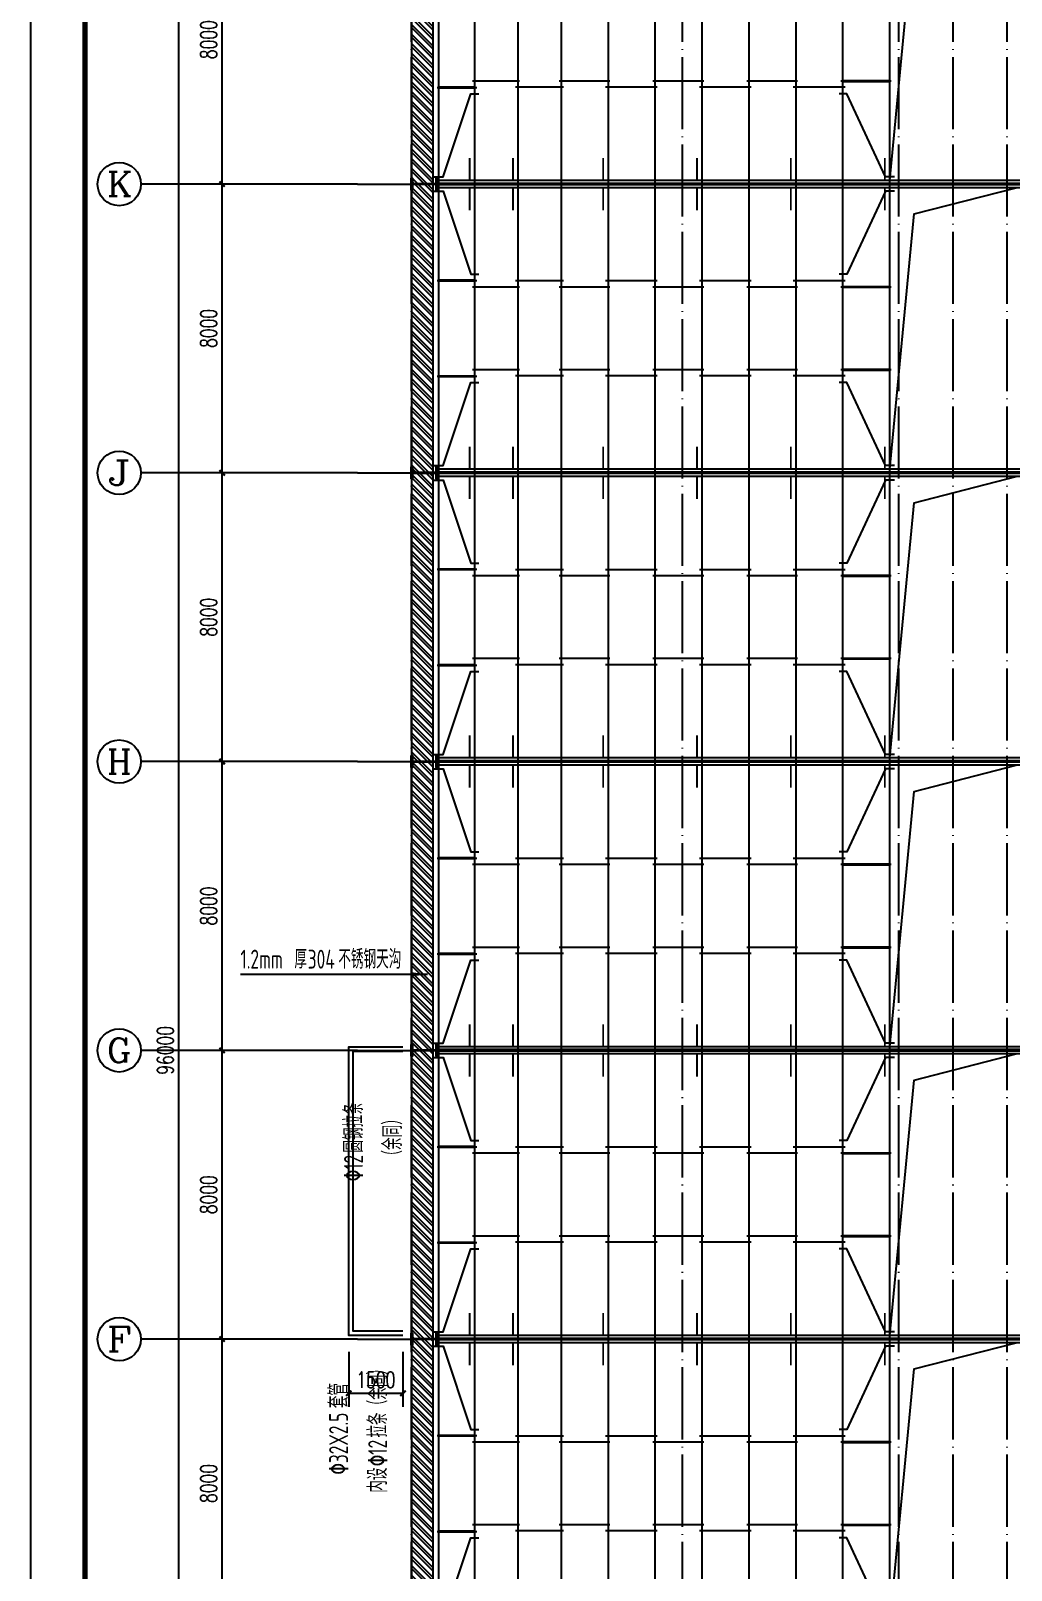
# Model space of a CAD drawing. Extents: x 14475413 to 15955882, y -732572 to -282951.
# Drawn here: x 15292086 to 15319246, y -542833 to -500185 of the extents above; entities that cross this region are included whole.
import ezdxf
from ezdxf.enums import TextEntityAlignment as Align

# ---------------------------------------------------------------- set-up
doc = ezdxf.new("R2010")
doc.units = 0
doc.header["$LTSCALE"] = 1000
doc.header["$MEASUREMENT"] = 0
doc.linetypes.add('DOTE', pattern=[2.4200000000000004, 2, -0.2, 0.02, -0.2])
for name, color, linetype in [('3T_WOOD', 21, 'Continuous'), ('AXIS', 3, 'Continuous'), ('AXIS_TEXT', 7, 'Continuous'), ('DOTE', 1, 'DOTE'), ('PUB_DIM', 3, 'Continuous'), ('S-TEXT', 7, 'Continuous'), ('SURFACE', 6, 'Continuous'), ('TK', 4, 'Continuous'), ('屋面隅撑', 7, 'Continuous'), ('檩条拉条', 253, 'Continuous')]:
    doc.layers.add(name, color=color, linetype=linetype)
doc.layers.add('Pkpm_柱子', color=3, linetype='Continuous', lineweight=35)
doc.styles.add('_TCH_AXIS', font='COMPLEX', dxfattribs={"bigfont": 'GBCBIG'})
doc.styles.add('_TCH_DIM_T3', font='SIMPLEX', dxfattribs={"width": 0.7058823529411765, "bigfont": 'GBCBIG'})
doc.styles.add('COMPLEX', font='COMPLEX')
doc.styles.add('TSSD_REIN', font='tssdeng.shx', dxfattribs={"width": 0.7, "bigfont": 'tssdchn.shx'})
doc.dimstyles.new('_TCH_ARCH&&150', dxfattribs={"dimtxt": 446.25, "dimasz": 150, "dimexe": 375, "dimexo": 450, "dimgap": 150, "dimtad": 1, "dimdec": 0, "dimzin": 0, "dimdsep": 46, "dimtxsty": '_TCH_DIM_T3', "dimblk": 'ARCHTICK', "dimcen": 0.09, "dimclrt": 7, "dimazin": 2, "dimtfac": 1, "dimtdec": 0, "dimtix": 1, "dimtmove": 2, "dimatfit": 3, "dimfxl": 0, "dimtolj": 1, "dimtzin": 0, "dimarcsym": 0})

# ---------------------------------------------------------------- blocks, each defined once
blk = doc.blocks.new('GeYuanFrame_71740722', base_point=(20.08568540801701, 4.526152566438171))
at = {"layer": 'TK'}
blk.add_lwpolyline([(20.08568540801701, 4.526152566438171), (20.08568540801701, 598.5261525664382), (1071.085685408017, 598.5261525664382), (1071.085685408017, 4.526152566438171)], close=True, dxfattribs=at)
at = {"layer": 'TK', "const_width": 1}
blk.add_lwpolyline([(45.08568540801701, 588.5261525664382), (1061.085685408017, 588.5261525664382), (1061.085685408017, 14.52615256643817), (45.08568540801701, 14.52615256643817)], close=True, dxfattribs=at)
blk = doc.blocks.new('2Q32Q321321321')
at = {"color": 35, "linetype": 'ByBlock', "ltscale": 3}
for p, q in [((15282932.70803604, -921495.7973204798), (15224332.70803604, -921495.79732048)), ((15282932.70803604, -921575.79732048), (15224332.70803604, -921575.79732048)), ((15282932.70803604, -921615.79732048), (15224332.70803604, -921615.79732048)), ((15282932.70803604, -921695.79732048), (15224332.70803604, -921695.79732048))]:
    blk.add_line(p, q, dxfattribs=at)
blk = doc.blocks.new('_ArchTick')
at = {"color": 0, "linetype": 'ByBlock', "const_width": 0.4}
blk.add_lwpolyline([(-0.5, -0.5), (0.5, 0.5)], dxfattribs=at)
blk = doc.blocks.new('*D1724')
at = {"layer": 'Defpoints', "color": 0}
for p in [(14783982.57679852, -264220.3443652896), (14785482.57679852, -264220.3443652838), (14785482.57679852, -265820.3443653992)]:
    blk.add_point(p, dxfattribs=at)
at = {"layer": 'PUB_DIM', "color": 0, "lineweight": -2}
for p, q in [((14783982.57679852, -264670.3443652896), (14783982.57679852, -266195.3443653992)), ((14785482.57679852, -264670.3443652838), (14785482.57679852, -266195.3443653992)), ((14783982.57679852, -265820.3443653992), (14785482.57679852, -265820.3443653992))]:
    blk.add_line(p, q, dxfattribs=at)
at = {"layer": 'PUB_DIM', "color": 0, "lineweight": -2, "xscale": 150, "yscale": 150, "zscale": 150, "rotation": 180}
blk.add_blockref('_ArchTick', (14783982.57679852, -265820.3443653992), dxfattribs=at)
at = {"layer": 'PUB_DIM', "color": 0, "lineweight": -2, "xscale": 150, "yscale": 150, "zscale": 150}
blk.add_blockref('_ArchTick', (14785482.57679852, -265820.3443653992), dxfattribs=at)
at = {"layer": 'PUB_DIM', "color": 7, "insert": (14784732.57679852, -265447.2193653992), "char_height": 446.25, "attachment_point": 5, "style": '_TCH_DIM_T3'}
blk.add_mtext('\\A1;1500', dxfattribs=at)
blk = doc.blocks.new('QW321QW321321321')
at = {"color": 2}
for p, q in [((15303346.82340256, -501758.2092474669), (15304442.31556974, -501758.209247467)), ((15305628.47792379, -501579.6452079545), (15304319.66368078, -501579.6452079545)), ((15306841.26257073, -501746.9454758916), (15305509.82472111, -501746.945475891)), ((15308128.47792379, -501579.6452079532), (15306719.66368078, -501579.6452079532)), ((15309441.26257073, -501746.9454758903), (15308009.82472111, -501746.9454758897)), ((15310728.47792379, -501579.6452079519), (15309319.66368078, -501579.6452079519)), ((15312041.26257073, -501746.945475889), (15310609.82472111, -501746.9454758884)), ((15313328.47792379, -501579.6452079506), (15311919.66368078, -501579.6452079506)), ((15314641.26257073, -501746.9454758876), (15313209.82472111, -501746.945475887)), ((15315924.47792374, -501579.6452079492), (15314528.98575655, -501579.6452079491)), ((15303346.82340256, -507104.9874056584), (15304442.31556974, -507104.9874056582)), ((15305628.47792379, -507283.5514451708), (15304319.66368078, -507283.5514451708)), ((15306841.26257073, -507116.2511772336), (15305509.82472111, -507116.2511772342)), ((15308128.47792379, -507283.5514451721), (15306719.66368078, -507283.5514451721)), ((15309441.26257073, -507116.2511772349), (15308009.82472111, -507116.2511772355)), ((15310728.47792379, -507283.5514451733), (15309319.66368078, -507283.5514451733)), ((15312041.26257073, -507116.2511772362), (15310609.82472111, -507116.2511772368)), ((15313328.47792379, -507283.5514451746), (15311919.66368078, -507283.5514451746)), ((15314641.26257073, -507116.2511772376), (15313209.82472111, -507116.2511772382)), ((15315924.47792374, -507283.551445176), (15314528.98575655, -507283.5514451761)), ((15305628.47792379, -509579.6452079545), (15304319.66368078, -509579.6452079545)), ((15308128.47792379, -509579.6452079532), (15306719.66368078, -509579.6452079532)), ((15310728.47792379, -509579.6452079519), (15309319.66368078, -509579.6452079519)), ((15313328.47792379, -509579.6452079506), (15311919.66368078, -509579.6452079506)), ((15315924.47792374, -509579.6452079492), (15314528.98575655, -509579.6452079491)), ((15303346.82340256, -509758.2092474669), (15304442.31556974, -509758.209247467)), ((15306841.26257073, -509746.9454758916), (15305509.82472111, -509746.945475891)), ((15309441.26257073, -509746.9454758903), (15308009.82472111, -509746.9454758897)), ((15312041.26257073, -509746.945475889), (15310609.82472111, -509746.9454758884)), ((15314641.26257073, -509746.9454758876), (15313209.82472111, -509746.945475887)), ((15303346.82340256, -515104.9874056584), (15304442.31556974, -515104.9874056582)), ((15306841.26257073, -515116.2511772336), (15305509.82472111, -515116.2511772342)), ((15309441.26257073, -515116.2511772349), (15308009.82472111, -515116.2511772355)), ((15312041.26257073, -515116.2511772362), (15310609.82472111, -515116.2511772368)), ((15314641.26257073, -515116.2511772376), (15313209.82472111, -515116.2511772382)), ((15305628.47792379, -515283.5514451708), (15304319.66368078, -515283.5514451708)), ((15308128.47792379, -515283.5514451721), (15306719.66368078, -515283.5514451721)), ((15310728.47792379, -515283.5514451733), (15309319.66368078, -515283.5514451733)), ((15313328.47792379, -515283.5514451746), (15311919.66368078, -515283.5514451746)), ((15315924.47792374, -515283.551445176), (15314528.98575655, -515283.5514451761)), ((15305628.47792379, -517579.6452079545), (15304319.66368078, -517579.6452079545)), ((15306841.26257073, -517746.9454758916), (15305509.82472111, -517746.945475891)), ((15308128.47792379, -517579.6452079532), (15306719.66368078, -517579.6452079532)), ((15309441.26257073, -517746.9454758903), (15308009.82472111, -517746.9454758897)), ((15310728.47792379, -517579.6452079519), (15309319.66368078, -517579.6452079519)), ((15312041.26257073, -517746.945475889), (15310609.82472111, -517746.9454758884)), ((15313328.47792379, -517579.6452079506), (15311919.66368078, -517579.6452079506)), ((15314641.26257073, -517746.9454758876), (15313209.82472111, -517746.945475887)), ((15315924.47792374, -517579.6452079492), (15314528.98575655, -517579.6452079491)), ((15303346.82340256, -517758.2092474669), (15304442.31556974, -517758.209247467)), ((15303346.82340256, -523104.9874056584), (15304442.31556974, -523104.9874056582)), ((15305628.47792379, -523283.5514451708), (15304319.66368078, -523283.5514451708)), ((15306841.26257073, -523116.2511772336), (15305509.82472111, -523116.2511772342)), ((15308128.47792379, -523283.5514451721), (15306719.66368078, -523283.5514451721)), ((15309441.26257073, -523116.2511772349), (15308009.82472111, -523116.2511772355)), ((15310728.47792379, -523283.5514451733), (15309319.66368078, -523283.5514451733)), ((15312041.26257073, -523116.2511772362), (15310609.82472111, -523116.2511772368)), ((15313328.47792379, -523283.5514451746), (15311919.66368078, -523283.5514451746)), ((15314641.26257073, -523116.2511772376), (15313209.82472111, -523116.2511772382)), ((15315924.47792374, -523283.551445176), (15314528.98575655, -523283.5514451761)), ((15303346.82340256, -525758.2092474669), (15304442.31556974, -525758.209247467)), ((15305628.47792379, -525579.6452079545), (15304319.66368078, -525579.6452079545)), ((15306841.26257073, -525746.9454758916), (15305509.82472111, -525746.945475891)), ((15308128.47792379, -525579.6452079532), (15306719.66368078, -525579.6452079532)), ((15309441.26257073, -525746.9454758903), (15308009.82472111, -525746.9454758897)), ((15310728.47792379, -525579.6452079519), (15309319.66368078, -525579.6452079519)), ((15312041.26257073, -525746.945475889), (15310609.82472111, -525746.9454758884)), ((15313328.47792379, -525579.6452079506), (15311919.66368078, -525579.6452079506)), ((15314641.26257073, -525746.9454758876), (15313209.82472111, -525746.945475887)), ((15315924.47792374, -525579.6452079492), (15314528.98575655, -525579.6452079491)), ((15303346.82340256, -531104.9874056584), (15304442.31556974, -531104.9874056582)), ((15305628.47792379, -531283.5514451708), (15304319.66368078, -531283.5514451708)), ((15306841.26257073, -531116.2511772336), (15305509.82472111, -531116.2511772342)), ((15308128.47792379, -531283.551445172), (15306719.66368078, -531283.551445172)), ((15309441.26257073, -531116.2511772349), (15308009.82472111, -531116.2511772355)), ((15310728.47792379, -531283.5514451733), (15309319.66368078, -531283.5514451733)), ((15312041.26257073, -531116.2511772362), (15310609.82472111, -531116.2511772368)), ((15313328.47792379, -531283.5514451746), (15311919.66368078, -531283.5514451746)), ((15314641.26257073, -531116.2511772376), (15313209.82472111, -531116.2511772382)), ((15315924.47792374, -531283.551445176), (15314528.98575655, -531283.5514451761)), ((15303346.82340256, -533758.2092474669), (15304442.31556974, -533758.209247467)), ((15305628.47792379, -533579.6452079545), (15304319.66368078, -533579.6452079545)), ((15306841.26257073, -533746.9454758916), (15305509.82472111, -533746.945475891)), ((15308128.47792379, -533579.6452079532), (15306719.66368078, -533579.6452079532)), ((15309441.26257073, -533746.9454758903), (15308009.82472111, -533746.9454758897)), ((15310728.47792379, -533579.6452079519), (15309319.66368078, -533579.6452079519)), ((15312041.26257073, -533746.945475889), (15310609.82472111, -533746.9454758884)), ((15313328.47792379, -533579.6452079506), (15311919.66368078, -533579.6452079506)), ((15314641.26257073, -533746.9454758876), (15313209.82472111, -533746.945475887)), ((15315924.47792374, -533579.6452079492), (15314528.98575655, -533579.6452079491)), ((15303346.82340256, -539104.9874056584), (15304442.31556974, -539104.9874056582)), ((15305628.47792379, -539283.5514451708), (15304319.66368078, -539283.5514451708)), ((15306841.26257073, -539116.2511772336), (15305509.82472111, -539116.2511772342)), ((15308128.47792379, -539283.551445172), (15306719.66368078, -539283.551445172)), ((15309441.26257073, -539116.2511772349), (15308009.82472111, -539116.2511772355)), ((15310728.47792379, -539283.5514451733), (15309319.66368078, -539283.5514451733)), ((15312041.26257073, -539116.2511772362), (15310609.82472111, -539116.2511772368)), ((15313328.47792379, -539283.5514451746), (15311919.66368078, -539283.5514451746)), ((15314641.26257073, -539116.2511772376), (15313209.82472111, -539116.2511772382)), ((15315924.47792374, -539283.551445176), (15314528.98575655, -539283.5514451761)), ((15305628.47792379, -541579.6452079545), (15304319.66368078, -541579.6452079545)), ((15308128.47792379, -541579.6452079532), (15306719.66368078, -541579.6452079532)), ((15310728.47792379, -541579.6452079519), (15309319.66368078, -541579.6452079519)), ((15313328.47792379, -541579.6452079506), (15311919.66368078, -541579.6452079506)), ((15315924.47792374, -541579.6452079492), (15314528.98575655, -541579.6452079491)), ((15303346.82340256, -541758.2092474669), (15304442.31556974, -541758.209247467)), ((15306841.26257073, -541746.9454758916), (15305509.82472111, -541746.945475891)), ((15309441.26257073, -541746.9454758903), (15308009.82472111, -541746.9454758897)), ((15312041.26257073, -541746.945475889), (15310609.82472111, -541746.9454758884)), ((15314641.26257073, -541746.9454758876), (15313209.82472111, -541746.945475887))]:
    blk.add_line(p, q, dxfattribs=at)
at = {"ltscale": 0.5}
for points in [[(15303259.39869936, -504232.2411129249), (15303511.90262693, -504232.2411129249), (15304277.39801585, -501931.9826164822), (15304493.90331046, -501931.9826164822)], [(15316011.90262693, -504232.2411129271), (15315759.39869937, -504232.2411129271), (15314693.90331045, -501931.9826164843), (15314477.39801584, -501931.9826164843)], [(15303259.39869936, -504630.9555402003), (15303511.90262693, -504630.9555402003), (15304277.39801585, -506931.214036643), (15304493.90331046, -506931.214036643)], [(15316011.90262693, -504630.9555401981), (15315759.39869937, -504630.9555401981), (15314693.90331045, -506931.2140366409), (15314477.39801584, -506931.2140366409)], [(15303259.39869936, -512232.2411129249), (15303511.90262693, -512232.2411129249), (15304277.39801585, -509931.9826164822), (15304493.90331046, -509931.9826164822)], [(15316011.90262693, -512232.2411129271), (15315759.39869937, -512232.2411129271), (15314693.90331045, -509931.9826164843), (15314477.39801584, -509931.9826164843)], [(15303259.39869936, -512630.9555402003), (15303511.90262693, -512630.9555402003), (15304277.39801585, -514931.214036643), (15304493.90331046, -514931.214036643)], [(15316011.90262693, -512630.9555401981), (15315759.39869937, -512630.9555401981), (15314693.90331045, -514931.2140366409), (15314477.39801584, -514931.2140366409)], [(15303259.39869936, -520232.2411129249), (15303511.90262693, -520232.2411129249), (15304277.39801585, -517931.9826164822), (15304493.90331046, -517931.9826164822)], [(15316011.90262693, -520232.2411129271), (15315759.39869937, -520232.2411129271), (15314693.90331045, -517931.9826164843), (15314477.39801584, -517931.9826164843)], [(15303259.39869936, -520630.9555402003), (15303511.90262693, -520630.9555402003), (15304277.39801585, -522931.214036643), (15304493.90331046, -522931.214036643)], [(15316011.90262693, -520630.9555401981), (15315759.39869937, -520630.9555401981), (15314693.90331045, -522931.2140366409), (15314477.39801584, -522931.2140366409)], [(15303259.39869936, -528232.2411129249), (15303511.90262693, -528232.2411129249), (15304277.39801585, -525931.9826164822), (15304493.90331046, -525931.9826164822)], [(15316011.90262693, -528232.2411129271), (15315759.39869937, -528232.2411129271), (15314693.90331045, -525931.9826164843), (15314477.39801584, -525931.9826164843)], [(15303259.39869936, -528630.9555402003), (15303511.90262693, -528630.9555402003), (15304277.39801585, -530931.214036643), (15304493.90331046, -530931.214036643)], [(15316011.90262693, -528630.9555401981), (15315759.39869937, -528630.9555401981), (15314693.90331045, -530931.214036641), (15314477.39801584, -530931.214036641)], [(15303259.39869936, -536232.2411129249), (15303511.90262693, -536232.2411129249), (15304277.39801585, -533931.9826164822), (15304493.90331046, -533931.9826164822)], [(15316011.90262693, -536232.2411129271), (15315759.39869937, -536232.2411129271), (15314693.90331045, -533931.9826164843), (15314477.39801584, -533931.9826164843)], [(15303259.39869936, -536630.9555402003), (15303511.90262693, -536630.9555402003), (15304277.39801585, -538931.214036643), (15304493.90331046, -538931.214036643)], [(15316011.90262693, -536630.9555401981), (15315759.39869937, -536630.9555401981), (15314693.90331045, -538931.214036641), (15314477.39801584, -538931.214036641)], [(15303259.39869936, -544232.2411129249), (15303511.90262693, -544232.2411129249), (15304277.39801585, -541931.9826164822), (15304493.90331046, -541931.9826164822)], [(15316011.90262693, -544232.2411129271), (15315759.39869937, -544232.2411129271), (15314693.90331045, -541931.9826164843), (15314477.39801584, -541931.9826164843)]]:
    blk.add_lwpolyline(points, dxfattribs=at)
at = {"layer": 'SURFACE'}
for p, q in [((15303385.65066327, -576166.5983265671), (15303385.65066317, -480496.5983265609)), ((15304385.65066327, -576166.5983265671), (15304385.65066317, -480496.5983265609)), ((15305585.65066327, -576166.5983265664), (15305585.65066317, -480496.598326561)), ((15306785.65066327, -576166.5983265664), (15306785.65066317, -480496.598326561)), ((15308085.65066327, -576166.5983265652), (15308085.65066317, -480496.5983265609)), ((15309385.65066327, -576166.5983265652), (15309385.65066317, -480496.5983265609)), ((15310685.65066327, -576166.5983265638), (15310685.65066317, -480496.598326561)), ((15311985.65066327, -576166.5983265638), (15311985.65066317, -480496.598326561)), ((15313285.65066326, -576166.5983265624), (15313285.65066317, -480496.598326561)), ((15314585.65066326, -576166.5983265624), (15314585.65066317, -480496.598326561)), ((15315885.65066326, -576166.5983265622), (15315885.65066317, -480496.598326561))]:
    blk.add_line(p, q, dxfattribs=at)
at = {"layer": '屋面隅撑', "color": 3, "const_width": 50}
for points in [[(15304242.13776074, -503707.1340260571), (15304242.13776074, -504331.5983265629)], [(15305442.13776074, -503707.1340260565), (15305442.13776074, -504331.5983265623)], [(15307942.13776074, -503707.1340260592), (15307942.13776074, -504331.598326565)], [(15310542.13776074, -503707.1340260579), (15310542.13776074, -504331.5983265637)], [(15313142.13776074, -503707.1340260565), (15313142.13776074, -504331.5983265623)], [(15315742.13776074, -503707.1340260563), (15315742.13776074, -504331.5983265621)], [(15304242.13776074, -504531.5983265634), (15304242.13776074, -505156.0626270692)], [(15305442.13776074, -504531.5983265628), (15305442.13776074, -505156.0626270686)], [(15307942.13776074, -504531.5983265655), (15307942.13776074, -505156.0626270713)], [(15310542.13776074, -504531.5983265642), (15310542.13776074, -505156.06262707)], [(15313142.13776074, -504531.5983265628), (15313142.13776074, -505156.0626270686)], [(15315742.13776074, -504531.5983265626), (15315742.13776074, -505156.0626270684)], [(15304242.13776074, -511707.1340260571), (15304242.13776074, -512331.5983265629)], [(15305442.13776074, -511707.1340260565), (15305442.13776074, -512331.5983265623)], [(15307942.13776074, -511707.1340260592), (15307942.13776074, -512331.598326565)], [(15310542.13776074, -511707.1340260579), (15310542.13776074, -512331.5983265637)], [(15313142.13776074, -511707.1340260565), (15313142.13776074, -512331.5983265623)], [(15315742.13776074, -511707.1340260563), (15315742.13776074, -512331.5983265621)], [(15304242.13776074, -512531.5983265634), (15304242.13776074, -513156.0626270692)], [(15305442.13776074, -512531.5983265628), (15305442.13776074, -513156.0626270686)], [(15307942.13776074, -512531.5983265655), (15307942.13776074, -513156.0626270713)], [(15310542.13776074, -512531.5983265642), (15310542.13776074, -513156.06262707)], [(15313142.13776074, -512531.5983265628), (15313142.13776074, -513156.0626270686)], [(15315742.13776074, -512531.5983265626), (15315742.13776074, -513156.0626270684)], [(15304242.13776074, -519707.1340260571), (15304242.13776074, -520331.5983265629)], [(15305442.13776074, -519707.1340260565), (15305442.13776074, -520331.5983265623)], [(15307942.13776074, -519707.1340260592), (15307942.13776074, -520331.598326565)], [(15310542.13776074, -519707.1340260579), (15310542.13776074, -520331.5983265637)], [(15313142.13776074, -519707.1340260565), (15313142.13776074, -520331.5983265623)], [(15315742.13776074, -519707.1340260563), (15315742.13776074, -520331.5983265621)], [(15304242.13776074, -520531.5983265634), (15304242.13776074, -521156.0626270692)], [(15305442.13776074, -520531.5983265628), (15305442.13776074, -521156.0626270686)], [(15307942.13776074, -520531.5983265655), (15307942.13776074, -521156.0626270713)], [(15310542.13776074, -520531.5983265642), (15310542.13776074, -521156.06262707)], [(15313142.13776074, -520531.5983265628), (15313142.13776074, -521156.0626270686)], [(15315742.13776074, -520531.5983265626), (15315742.13776074, -521156.0626270684)], [(15304242.13776074, -527707.1340260571), (15304242.13776074, -528331.5983265629)], [(15305442.13776074, -527707.1340260565), (15305442.13776074, -528331.5983265623)], [(15307942.13776074, -527707.1340260592), (15307942.13776074, -528331.598326565)], [(15310542.13776074, -527707.1340260579), (15310542.13776074, -528331.5983265637)], [(15313142.13776074, -527707.1340260565), (15313142.13776074, -528331.5983265623)], [(15315742.13776074, -527707.1340260563), (15315742.13776074, -528331.5983265621)], [(15304242.13776074, -528531.5983265634), (15304242.13776074, -529156.0626270692)], [(15305442.13776074, -528531.5983265628), (15305442.13776074, -529156.0626270686)], [(15307942.13776074, -528531.5983265655), (15307942.13776074, -529156.0626270713)], [(15310542.13776074, -528531.5983265642), (15310542.13776074, -529156.06262707)], [(15313142.13776074, -528531.5983265628), (15313142.13776074, -529156.0626270686)], [(15315742.13776074, -528531.5983265626), (15315742.13776074, -529156.0626270684)], [(15304242.13776074, -535707.1340260571), (15304242.13776074, -536331.5983265629)], [(15305442.13776074, -535707.1340260565), (15305442.13776074, -536331.5983265623)], [(15307942.13776074, -535707.1340260592), (15307942.13776074, -536331.598326565)], [(15310542.13776074, -535707.1340260579), (15310542.13776074, -536331.5983265637)], [(15313142.13776074, -535707.1340260565), (15313142.13776074, -536331.5983265623)], [(15315742.13776074, -535707.1340260563), (15315742.13776074, -536331.5983265621)], [(15304242.13776074, -536531.5983265634), (15304242.13776074, -537156.0626270692)], [(15305442.13776074, -536531.5983265628), (15305442.13776074, -537156.0626270686)], [(15307942.13776074, -536531.5983265655), (15307942.13776074, -537156.0626270713)], [(15310542.13776074, -536531.5983265642), (15310542.13776074, -537156.06262707)], [(15313142.13776074, -536531.5983265628), (15313142.13776074, -537156.0626270686)], [(15315742.13776074, -536531.5983265626), (15315742.13776074, -537156.0626270684)]]:
    blk.add_lwpolyline(points, dxfattribs=at)
at = {"layer": '檩条拉条', "color": 2, "const_width": 80}
for points in [[(15314585.65066315, -501579.6452079491), (15315885.65066315, -501579.6452079492)], [(15304385.65066315, -501758.209247467), (15303385.65066315, -501758.2092474669)], [(15304385.65066315, -507104.9874056582), (15303385.65066315, -507104.9874056584)], [(15314585.65066315, -507283.5514451761), (15315885.65066315, -507283.551445176)], [(15314585.65066315, -509579.6452079491), (15315885.65066315, -509579.6452079492)], [(15304385.65066315, -509758.209247467), (15303385.65066315, -509758.2092474669)], [(15304385.65066315, -515104.9874056582), (15303385.65066315, -515104.9874056584)], [(15314585.65066315, -515283.5514451761), (15315885.65066315, -515283.551445176)], [(15304385.65066315, -517758.209247467), (15303385.65066315, -517758.2092474669)], [(15314585.65066315, -517579.6452079491), (15315885.65066315, -517579.6452079492)], [(15304385.65066315, -523104.9874056582), (15303385.65066315, -523104.9874056584)], [(15314585.65066315, -523283.5514451761), (15315885.65066315, -523283.551445176)], [(15304385.65066315, -525758.209247467), (15303385.65066315, -525758.2092474669)], [(15314585.65066315, -525579.6452079491), (15315885.65066315, -525579.6452079492)], [(15304385.65066315, -531104.9874056582), (15303385.65066315, -531104.9874056584)], [(15314585.65066315, -531283.5514451761), (15315885.65066315, -531283.551445176)], [(15304385.65066315, -533758.209247467), (15303385.65066315, -533758.2092474669)], [(15314585.65066315, -533579.6452079491), (15315885.65066315, -533579.6452079492)], [(15304385.65066315, -539104.9874056582), (15303385.65066315, -539104.9874056584)], [(15314585.65066315, -539283.5514451761), (15315885.65066315, -539283.551445176)], [(15314585.65066315, -541579.6452079491), (15315885.65066315, -541579.6452079492)], [(15304385.65066315, -541758.209247467), (15303385.65066315, -541758.2092474669)]]:
    blk.add_lwpolyline(points, dxfattribs=at)
blk = doc.blocks.new('_AXISO')
blk.add_circle((0, 0), 0.5)
at = {"layer": 'AXIS_TEXT', "style": 'COMPLEX', "width": 1.041666666666667}
blk.add_attdef('A', text='', height=0.56, dxfattribs=at).set_placement((-0.25, -0.28), (0.25, -0.28), align=Align.FIT)
blk = doc.blocks.new('*D1022')
at = {"layer": 'AXIS', "color": 0, "lineweight": -2}
for p, q in [((15300685.65066318, -480431.5983265611), (15295810.65066318, -480431.5983265611)), ((15296185.65066318, -576431.598326561), (15296185.65066318, -480431.5983265611)), ((15300685.65066318, -576431.598326561), (15295810.65066318, -576431.598326561))]:
    blk.add_line(p, q, dxfattribs=at)
at = {"layer": 'Defpoints', "color": 0}
for p in [(15296185.65066318, -480431.5983265611), (15301135.65066318, -480431.5983265611), (15301135.65066318, -576431.598326561)]:
    blk.add_point(p, dxfattribs=at)
at = {"layer": 'AXIS', "color": 0, "lineweight": -2, "xscale": 150, "yscale": 150, "zscale": 150}
for p, rotation in [((15296185.65066318, -480431.5983265611), 90), ((15296185.65066318, -576431.598326561), 270)]:
    blk.add_blockref('_ArchTick', p, dxfattribs=dict(at, rotation=rotation))
at = {"layer": 'AXIS', "color": 7, "insert": (15295812.52566318, -528431.5983265586), "char_height": 446.25, "attachment_point": 5, "rotation": 90, "style": '_TCH_DIM_T3'}
blk.add_mtext('\\A1;96000', dxfattribs=at)
blk = doc.blocks.new('*D1027')
at = {"layer": 'AXIS', "color": 0, "lineweight": -2}
for p, q in [((15300685.65066318, -536431.598326561), (15297010.65066318, -536431.598326561)), ((15297385.65066318, -544431.598326561), (15297385.65066318, -536431.598326561)), ((15300685.65066318, -544431.598326561), (15297010.65066318, -544431.598326561))]:
    blk.add_line(p, q, dxfattribs=at)
at = {"layer": 'Defpoints', "color": 0}
for p in [(15297385.65066318, -536431.598326561), (15301135.65066318, -536431.598326561), (15301135.65066318, -544431.598326561)]:
    blk.add_point(p, dxfattribs=at)
at = {"layer": 'AXIS', "color": 0, "lineweight": -2, "xscale": 150, "yscale": 150, "zscale": 150}
for p, rotation in [((15297385.65066318, -536431.598326561), 90), ((15297385.65066318, -544431.598326561), 270)]:
    blk.add_blockref('_ArchTick', p, dxfattribs=dict(at, rotation=rotation))
at = {"layer": 'AXIS', "color": 7, "insert": (15297012.52566318, -540431.5983265586), "char_height": 446.25, "attachment_point": 5, "rotation": 90, "style": '_TCH_DIM_T3'}
blk.add_mtext('\\A1;8000', dxfattribs=at)
blk = doc.blocks.new('*D1028')
at = {"layer": 'AXIS', "color": 0, "lineweight": -2}
for p, q in [((15300685.65066318, -528431.598326561), (15297010.65066318, -528431.598326561)), ((15297385.65066318, -536431.598326561), (15297385.65066318, -528431.598326561)), ((15300685.65066318, -536431.598326561), (15297010.65066318, -536431.598326561))]:
    blk.add_line(p, q, dxfattribs=at)
at = {"layer": 'Defpoints', "color": 0}
for p in [(15297385.65066318, -528431.598326561), (15301135.65066318, -528431.598326561), (15301135.65066318, -536431.598326561)]:
    blk.add_point(p, dxfattribs=at)
at = {"layer": 'AXIS', "color": 0, "lineweight": -2, "xscale": 150, "yscale": 150, "zscale": 150}
for p, rotation in [((15297385.65066318, -528431.598326561), 90), ((15297385.65066318, -536431.598326561), 270)]:
    blk.add_blockref('_ArchTick', p, dxfattribs=dict(at, rotation=rotation))
at = {"layer": 'AXIS', "color": 7, "insert": (15297012.52566318, -532431.5983265586), "char_height": 446.25, "attachment_point": 5, "rotation": 90, "style": '_TCH_DIM_T3'}
blk.add_mtext('\\A1;8000', dxfattribs=at)
blk = doc.blocks.new('*D1029')
at = {"layer": 'AXIS', "color": 0, "lineweight": -2}
for p, q in [((15300685.65066318, -520431.598326561), (15297010.65066318, -520431.598326561)), ((15297385.65066318, -528431.598326561), (15297385.65066318, -520431.598326561)), ((15300685.65066318, -528431.598326561), (15297010.65066318, -528431.598326561))]:
    blk.add_line(p, q, dxfattribs=at)
at = {"layer": 'Defpoints', "color": 0}
for p in [(15297385.65066318, -520431.598326561), (15301135.65066318, -520431.598326561), (15301135.65066318, -528431.598326561)]:
    blk.add_point(p, dxfattribs=at)
at = {"layer": 'AXIS', "color": 0, "lineweight": -2, "xscale": 150, "yscale": 150, "zscale": 150}
for p, rotation in [((15297385.65066318, -520431.598326561), 90), ((15297385.65066318, -528431.598326561), 270)]:
    blk.add_blockref('_ArchTick', p, dxfattribs=dict(at, rotation=rotation))
at = {"layer": 'AXIS', "color": 7, "insert": (15297012.52566318, -524431.5983265586), "char_height": 446.25, "attachment_point": 5, "rotation": 90, "style": '_TCH_DIM_T3'}
blk.add_mtext('\\A1;8000', dxfattribs=at)
blk = doc.blocks.new('*D1030')
at = {"layer": 'AXIS', "color": 0, "lineweight": -2}
for p, q in [((15300685.65066318, -512431.598326561), (15297010.65066318, -512431.598326561)), ((15297385.65066318, -520431.598326561), (15297385.65066318, -512431.598326561)), ((15300685.65066318, -520431.598326561), (15297010.65066318, -520431.598326561))]:
    blk.add_line(p, q, dxfattribs=at)
at = {"layer": 'Defpoints', "color": 0}
for p in [(15297385.65066318, -512431.598326561), (15301135.65066318, -512431.598326561), (15301135.65066318, -520431.598326561)]:
    blk.add_point(p, dxfattribs=at)
at = {"layer": 'AXIS', "color": 0, "lineweight": -2, "xscale": 150, "yscale": 150, "zscale": 150}
for p, rotation in [((15297385.65066318, -512431.598326561), 90), ((15297385.65066318, -520431.598326561), 270)]:
    blk.add_blockref('_ArchTick', p, dxfattribs=dict(at, rotation=rotation))
at = {"layer": 'AXIS', "color": 7, "insert": (15297012.52566318, -516431.5983265586), "char_height": 446.25, "attachment_point": 5, "rotation": 90, "style": '_TCH_DIM_T3'}
blk.add_mtext('\\A1;8000', dxfattribs=at)
blk = doc.blocks.new('*D1031')
at = {"layer": 'AXIS', "color": 0, "lineweight": -2}
for p, q in [((15300685.65066318, -504431.598326561), (15297010.65066318, -504431.598326561)), ((15297385.65066318, -512431.598326561), (15297385.65066318, -504431.598326561)), ((15300685.65066318, -512431.598326561), (15297010.65066318, -512431.598326561))]:
    blk.add_line(p, q, dxfattribs=at)
at = {"layer": 'Defpoints', "color": 0}
for p in [(15297385.65066318, -504431.598326561), (15301135.65066318, -504431.598326561), (15301135.65066318, -512431.598326561)]:
    blk.add_point(p, dxfattribs=at)
at = {"layer": 'AXIS', "color": 0, "lineweight": -2, "xscale": 150, "yscale": 150, "zscale": 150}
for p, rotation in [((15297385.65066318, -504431.598326561), 90), ((15297385.65066318, -512431.598326561), 270)]:
    blk.add_blockref('_ArchTick', p, dxfattribs=dict(at, rotation=rotation))
at = {"layer": 'AXIS', "color": 7, "insert": (15297012.52566318, -508431.5983265586), "char_height": 446.25, "attachment_point": 5, "rotation": 90, "style": '_TCH_DIM_T3'}
blk.add_mtext('\\A1;8000', dxfattribs=at)
blk = doc.blocks.new('*D1032')
at = {"layer": 'AXIS', "color": 0, "lineweight": -2}
for p, q in [((15300685.65066318, -496431.598326561), (15297010.65066318, -496431.598326561)), ((15297385.65066318, -504431.598326561), (15297385.65066318, -496431.598326561)), ((15300685.65066318, -504431.598326561), (15297010.65066318, -504431.598326561))]:
    blk.add_line(p, q, dxfattribs=at)
at = {"layer": 'Defpoints', "color": 0}
for p in [(15297385.65066318, -496431.598326561), (15301135.65066318, -496431.598326561), (15301135.65066318, -504431.598326561)]:
    blk.add_point(p, dxfattribs=at)
at = {"layer": 'AXIS', "color": 0, "lineweight": -2, "xscale": 150, "yscale": 150, "zscale": 150}
for p, rotation in [((15297385.65066318, -496431.598326561), 90), ((15297385.65066318, -504431.598326561), 270)]:
    blk.add_blockref('_ArchTick', p, dxfattribs=dict(at, rotation=rotation))
at = {"layer": 'AXIS', "color": 7, "insert": (15297012.52566318, -500431.5983265586), "char_height": 446.25, "attachment_point": 5, "rotation": 90, "style": '_TCH_DIM_T3'}
blk.add_mtext('\\A1;8000', dxfattribs=at)
blk = doc.blocks.new('3QW2QW32132131')
at = {"ltscale": 0.5}
for points in [[(14785482.57679852, -264220.3443652896), (14783982.57679852, -264220.3443652896), (14783982.57679852, -256220.3443652896), (14785482.57679852, -256220.3443652896)], [(14785482.57679852, -264100.3443652896), (14784102.57679852, -264100.3443652896), (14784102.57679852, -256340.3443652896), (14785482.57679852, -256340.3443652896)]]:
    blk.add_lwpolyline(points, dxfattribs=at)
at = {"layer": 'PUB_DIM'}
dim = blk.add_aligned_dim(p1=(14783982.57679852, -264220.3443652896), p2=(14785482.57679852, -264220.3443652838), distance=-1600.0000001154256, text='1500', dimstyle='_TCH_ARCH&&150', dxfattribs=at)
dim.commit()
dim.dimension.update_dxf_attribs({"geometry": '*D1724', "text_midpoint": (14784732.57679852, -265447.2193653992)})

msp = doc.modelspace()

# ---------------------------------------------------------------- hatches: boundary and pattern name
at = {"ltscale": 0.5}
h = msp.add_hatch(dxfattribs=at)
h.set_pattern_fill('金属', color=1, scale=75, angle=-270.0000000000001, style=0)
h.set_pattern_definition([(134.9999999999999, (15416823.22572359, -1626421.209315912), (-132.5825214724777, -132.5825214724776), []), (134.9999999999999, (15416823.22572359, -1626332.820968412), (-132.5825214724777, -132.5825214724776), [])])
h.paths.add_polyline_path([(15303235.65066319, -576431.598326561), (15303235.65066318, -480431.598326561), (15302635.65066318, -480431.598326561), (15302635.65066319, -576431.598326561)])
at = {"layer": 'Pkpm_柱子'}
for points in [[(15302635.65066318, -504266.598326561), (15302647.65066318, -504266.598326561), (15302647.65066318, -504426.598326561), (15303323.65066318, -504426.598326561), (15303323.65066318, -504266.598326561), (15303335.65066318, -504266.598326561), (15303335.65066318, -504596.598326561), (15303323.65066318, -504596.598326561), (15303323.65066318, -504436.598326561), (15302647.65066318, -504436.598326561), (15302647.65066318, -504596.598326561), (15302635.65066318, -504596.598326561)], [(15302635.65066318, -512266.598326561), (15302647.65066318, -512266.598326561), (15302647.65066318, -512426.598326561), (15303323.65066318, -512426.598326561), (15303323.65066318, -512266.598326561), (15303335.65066318, -512266.598326561), (15303335.65066318, -512596.598326561), (15303323.65066318, -512596.598326561), (15303323.65066318, -512436.598326561), (15302647.65066318, -512436.598326561), (15302647.65066318, -512596.598326561), (15302635.65066318, -512596.598326561)], [(15302635.65066318, -520266.598326561), (15302647.65066318, -520266.598326561), (15302647.65066318, -520426.598326561), (15303323.65066318, -520426.598326561), (15303323.65066318, -520266.598326561), (15303335.65066318, -520266.598326561), (15303335.65066318, -520596.598326561), (15303323.65066318, -520596.598326561), (15303323.65066318, -520436.598326561), (15302647.65066318, -520436.598326561), (15302647.65066318, -520596.598326561), (15302635.65066318, -520596.598326561)], [(15302635.65066318, -528266.598326561), (15302647.65066318, -528266.598326561), (15302647.65066318, -528426.598326561), (15303323.65066318, -528426.598326561), (15303323.65066318, -528266.598326561), (15303335.65066318, -528266.598326561), (15303335.65066318, -528596.598326561), (15303323.65066318, -528596.598326561), (15303323.65066318, -528436.598326561), (15302647.65066318, -528436.598326561), (15302647.65066318, -528596.598326561), (15302635.65066318, -528596.598326561)], [(15302635.65066318, -536266.598326561), (15302647.65066318, -536266.598326561), (15302647.65066318, -536426.598326561), (15303323.65066318, -536426.598326561), (15303323.65066318, -536266.598326561), (15303335.65066318, -536266.598326561), (15303335.65066318, -536596.598326561), (15303323.65066318, -536596.598326561), (15303323.65066318, -536436.598326561), (15302647.65066318, -536436.598326561), (15302647.65066318, -536596.598326561), (15302635.65066318, -536596.598326561)]]:
    msp.add_hatch(color=256, dxfattribs=at).paths.add_polyline_path(points)

# ---------------------------------------------------------------- linework, layer by layer
msp.add_lwpolyline([(15303235.65066319, -576431.598326561), (15303235.65066318, -480431.598326561), (15302635.65066318, -480431.598326561), (15302635.65066319, -576431.598326561)], close=True)
at = {"layer": '3T_WOOD', "ltscale": 0.5}
for points in [[(15315885.65066315, -504331.5983265628), (15316559.59288563, -497258.2177980464), (15319385.65066319, -496531.5983265629)], [(15315885.65066315, -512331.5983265628), (15316559.59288563, -505258.2177980464), (15319385.65066319, -504531.5983265629)], [(15315885.65066315, -520331.5983265628), (15316559.59288563, -513258.2177980464), (15319385.65066319, -512531.5983265629)], [(15315885.65066315, -528331.5983265628), (15316559.59288563, -521258.2177980464), (15319385.65066319, -520531.5983265629)], [(15315885.65066315, -536331.5983265628), (15316559.59288563, -529258.2177980464), (15319385.65066319, -528531.5983265629)], [(15315885.65066315, -544331.5983265628), (15316559.59288563, -537258.2177980464), (15319385.65066319, -536531.5983265629)]]:
    msp.add_lwpolyline(points, dxfattribs=at)
at = {"layer": 'AXIS'}
for p, q in [((15301135.65066318, -504431.598326561), (15295135.65066318, -504431.598326561)), ((15301135.65066318, -512431.598326561), (15295135.65066318, -512431.598326561)), ((15301135.65066318, -520431.598326561), (15295135.65066318, -520431.598326561)), ((15301135.65066318, -528431.598326561), (15295135.65066318, -528431.598326561)), ((15301135.65066318, -536431.598326561), (15295135.65066318, -536431.598326561))]:
    msp.add_line(p, q, dxfattribs=at)
at = {"layer": 'DOTE'}
for p, q in [((15302635.65066318, -577931.598326561), (15302635.65066318, -478931.598326561)), ((15310135.65066318, -577931.598326561), (15310135.65066318, -478931.598326561)), ((15316135.65066321, -577931.5983265609), (15316135.65066321, -478931.5983265609)), ((15317635.65066318, -577931.598326561), (15317635.65066318, -478931.598326561)), ((15319135.65066317, -577931.5983265609), (15319135.65066317, -478931.5983265609)), ((15301135.65066318, -504431.598326561), (15364135.65066318, -504431.598326561)), ((15301135.65066318, -512431.598326561), (15364135.65066318, -512431.598326561)), ((15301135.65066318, -520431.598326561), (15364135.65066318, -520431.598326561)), ((15301135.65066318, -528431.598326561), (15364135.65066318, -528431.598326561)), ((15301135.65066318, -536431.598326561), (15364135.65066318, -536431.598326561))]:
    msp.add_line(p, q, dxfattribs=at)
at = {"layer": 'Pkpm_柱子'}
for points in [[(15302635.65066318, -504266.598326561), (15302647.65066318, -504266.598326561), (15302647.65066318, -504426.598326561), (15303323.65066318, -504426.598326561), (15303323.65066318, -504266.598326561), (15303335.65066318, -504266.598326561), (15303335.65066318, -504596.598326561), (15303323.65066318, -504596.598326561), (15303323.65066318, -504436.598326561), (15302647.65066318, -504436.598326561), (15302647.65066318, -504596.598326561), (15302635.65066318, -504596.598326561)], [(15302635.65066318, -512266.598326561), (15302647.65066318, -512266.598326561), (15302647.65066318, -512426.598326561), (15303323.65066318, -512426.598326561), (15303323.65066318, -512266.598326561), (15303335.65066318, -512266.598326561), (15303335.65066318, -512596.598326561), (15303323.65066318, -512596.598326561), (15303323.65066318, -512436.598326561), (15302647.65066318, -512436.598326561), (15302647.65066318, -512596.598326561), (15302635.65066318, -512596.598326561)], [(15302635.65066318, -520266.598326561), (15302647.65066318, -520266.598326561), (15302647.65066318, -520426.598326561), (15303323.65066318, -520426.598326561), (15303323.65066318, -520266.598326561), (15303335.65066318, -520266.598326561), (15303335.65066318, -520596.598326561), (15303323.65066318, -520596.598326561), (15303323.65066318, -520436.598326561), (15302647.65066318, -520436.598326561), (15302647.65066318, -520596.598326561), (15302635.65066318, -520596.598326561)], [(15302635.65066318, -528266.598326561), (15302647.65066318, -528266.598326561), (15302647.65066318, -528426.598326561), (15303323.65066318, -528426.598326561), (15303323.65066318, -528266.598326561), (15303335.65066318, -528266.598326561), (15303335.65066318, -528596.598326561), (15303323.65066318, -528596.598326561), (15303323.65066318, -528436.598326561), (15302647.65066318, -528436.598326561), (15302647.65066318, -528596.598326561), (15302635.65066318, -528596.598326561)], [(15302635.65066318, -536266.598326561), (15302647.65066318, -536266.598326561), (15302647.65066318, -536426.598326561), (15303323.65066318, -536426.598326561), (15303323.65066318, -536266.598326561), (15303335.65066318, -536266.598326561), (15303335.65066318, -536596.598326561), (15303323.65066318, -536596.598326561), (15303323.65066318, -536436.598326561), (15302647.65066318, -536436.598326561), (15302647.65066318, -536596.598326561), (15302635.65066318, -536596.598326561)]]:
    msp.add_lwpolyline(points, close=True, dxfattribs=at)
at = {"layer": 'S-TEXT', "color": 3}
for p, q in [((15301835.79336476, -526325.3874289092), (15297891.3967929, -526325.3874289092)), ((15303072.17058566, -526325.3874289092), (15301835.79336476, -526325.3874289092))]:
    msp.add_line(p, q, dxfattribs=at)
for points in [[(15303072.17058566, -526325.3874289092, 0, 120, 0), (15302622.17058566, -526325.3874289092, 0, 0, 0)], [(15301594.35826488, -529697.1772763707, 0, 0, 0), (15301594.3582649, -532109.2299513556, 0, 0, 0), (15304541.93174461, -533399.2259504793, 120, 0, 0), (15304954.18032439, -533579.6452079545, 0, 0, 0)], [(15301181.2628466, -537721.3874775422, 0, 0, 0), (15301181.26285246, -540558.3548155826, 0, 0, 0), (15303483.01388621, -541576.2147745875, 120, 0, 0), (15303894.56948615, -541758.2092474651, 0, 0, 0)]]:
    msp.add_lwpolyline(points, format="xyseb", dxfattribs=at)

# ---------------------------------------------------------------- block references
at = {"xscale": 150, "yscale": 150, "zscale": 150, "rotation": 270}
msp.add_blockref('GeYuanFrame_71740722', (15292085.65066275, -466825.4046344924), dxfattribs=at)
for name, p in [('3QW2QW32132131', (516913.0738646612, -272111.2539612714)), ('QW321QW321321321', (0, 0))]:
    msp.add_blockref(name, p)
at = {"layer": '3T_WOOD'}
for p in [(79002.94262714498, 417164.1989939191), (79002.94262714498, 409164.1989939191), (79002.94262714498, 409164.1989939191), (79002.94262714498, 401164.1989939191), (79002.94262714498, 393164.1989939191), (79002.94262714498, 385164.1989939191)]:
    msp.add_blockref('2Q32Q321321321', p, dxfattribs=at)
at = {"layer": 'AXIS'}
ref = msp.add_blockref('_AXISO', (15294535.65066318, -504431.598326561), dxfattribs=dict(at, xscale=1200, yscale=1200, zscale=1200))
ref.add_attrib('A', 'K', dxfattribs={"layer": 'AXIS_TEXT', "ltscale": 0.5, "height": 678.8225099390856, "style": '_TCH_AXIS', "width": 1.105263157897387}).set_placement((15294196.23940821, -504771.0095815306), (15294875.06191815, -504771.0095815306), align=Align.FIT)
ref = msp.add_blockref('_AXISO', (15294535.65066318, -512431.598326561), dxfattribs=dict(at, xscale=1200, yscale=1200, zscale=1200))
ref.add_attrib('A', 'J', dxfattribs={"layer": 'AXIS_TEXT', "ltscale": 0.5, "height": 678.8225099390856, "style": '_TCH_AXIS', "width": 1.909090909095488}).set_placement((15294196.23940821, -512771.0095815306), (15294875.06191815, -512771.0095815306), align=Align.FIT)
ref = msp.add_blockref('_AXISO', (15294535.65066318, -520431.598326561), dxfattribs=dict(at, xscale=1200, yscale=1200, zscale=1200))
ref.add_attrib('A', 'H', dxfattribs={"layer": 'AXIS_TEXT', "ltscale": 0.5, "height": 678.8225099390856, "style": '_TCH_AXIS', "width": 1.050000000002518}).set_placement((15294196.23940821, -520771.0095815306), (15294875.06191815, -520771.0095815306), align=Align.FIT)
ref = msp.add_blockref('_AXISO', (15294535.65066318, -528431.598326561), dxfattribs=dict(at, xscale=1200, yscale=1200, zscale=1200))
ref.add_attrib('A', 'G', dxfattribs={"layer": 'AXIS_TEXT', "ltscale": 0.5, "height": 678.8225099390856, "style": '_TCH_AXIS', "width": 1.166666666669465}).set_placement((15294196.23940821, -528771.0095815306), (15294875.06191815, -528771.0095815306), align=Align.FIT)
ref = msp.add_blockref('_AXISO', (15294535.65066318, -536431.598326561), dxfattribs=dict(at, xscale=1200, yscale=1200, zscale=1200))
ref.add_attrib('A', 'F', dxfattribs={"layer": 'AXIS_TEXT', "ltscale": 0.5, "height": 678.8225099390856, "style": '_TCH_AXIS', "width": 1.312500000003148}).set_placement((15294196.23940821, -536771.0095815306), (15294875.06191815, -536771.0095815306), align=Align.FIT)

# ---------------------------------------------------------------- texts
at = {"layer": 'S-TEXT', "style": 'TSSD_REIN', "width": 0.7}
for s, p in [('1.2mm', (15297891.3967929, -526167.8874289092)), ('厚', (15299389.66602367, -526167.8874289092)), ('304', (15299757.16602367, -526167.8874289092)), ('不锈钢天沟', (15300605.24294674, -526167.8874289092))]:
    msp.add_text(s, height=525, dxfattribs=at).set_placement(p)
at = {"layer": 'S-TEXT', "color": 3, "style": 'TSSD_REIN', "width": 0.7}
for s, rotation, p in [('圆钢拉条', 90.00000000044243, (15301288.10826489, -531264.1793163619)), ('（余同）', 90.00000000044243, (15302367.27493156, -531541.3068148419)), ('%%13012', 90.00000000044243, (15301288.10826489, -532055.7177779004)), ('拉条（余同）', 90.0000001181965, (15301957.09618041, -539159.5718502323)), ('套管', 90.0000001181965, (15300875.0128454, -538345.7741534505)), ('%%13032X2.5', 90.0000001181965, (15300875.01284919, -540183.2741534505)), ('%%13012', 90.0000001181965, (15301957.09618204, -539951.1103117708)), ('内设', 90.0000001181965, (15301957.09618356, -540686.1103117708))]:
    msp.add_text(s, height=525, rotation=rotation, dxfattribs=at).set_placement(p)

# ---------------------------------------------------------------- dimensions: what is measured, and where the dimension line sits
at = {"layer": 'AXIS'}
for p1, p2, distance, text, picture, middle in [((15301135.65066318, -576431.598326561), (15301135.65066318, -480431.5983265611), 4950, '96000', '*D1022', (15295812.52566318, -528431.5983265586)), ((15301135.65066318, -504431.598326561), (15301135.65066318, -496431.598326561), 3750, '8000', '*D1032', (15297012.52566318, -500431.5983265586)), ((15301135.65066318, -512431.598326561), (15301135.65066318, -504431.598326561), 3750, '8000', '*D1031', (15297012.52566318, -508431.5983265586)), ((15301135.65066318, -520431.598326561), (15301135.65066318, -512431.598326561), 3750, '8000', '*D1030', (15297012.52566318, -516431.5983265586)), ((15301135.65066318, -528431.598326561), (15301135.65066318, -520431.598326561), 3750, '8000', '*D1029', (15297012.52566318, -524431.5983265586)), ((15301135.65066318, -536431.598326561), (15301135.65066318, -528431.598326561), 3750, '8000', '*D1028', (15297012.52566318, -532431.5983265586)), ((15301135.65066318, -544431.598326561), (15301135.65066318, -536431.598326561), 3750, '8000', '*D1027', (15297012.52566318, -540431.5983265586))]:
    dim = msp.add_aligned_dim(p1=p1, p2=p2, distance=distance, text=text, dimstyle='_TCH_ARCH&&150', dxfattribs=at)
    dim.commit()
    dim.dimension.update_dxf_attribs({"geometry": picture, "text_midpoint": middle})

doc.saveas('drawing.dxf')
